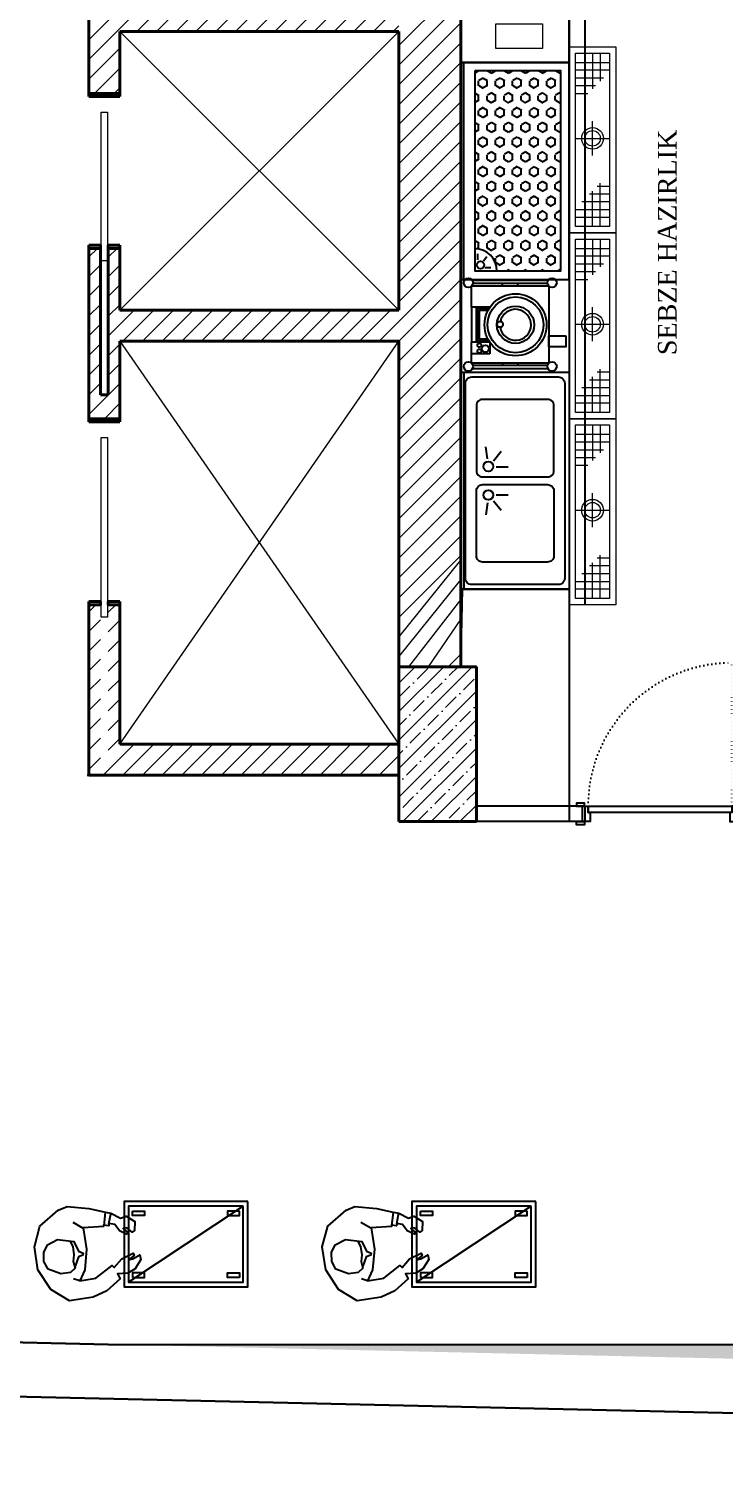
# Model space of a CAD drawing. Header units: millimetres. Extents: x 1531071 to 1560283, y -701792 to -691067.
# Drawn here: x 1554648 to 1555097, y -700632 to -699708 of the extents above; entities that cross this region are included whole.
import ezdxf
from ezdxf.enums import TextEntityAlignment as Align

# ---------------------------------------------------------------- set-up
doc = ezdxf.new("R2010")
doc.units = ezdxf.units.MM
doc.header["$LTSCALE"] = 20
doc.header["$MEASUREMENT"] = 0
for name, pattern in [('DASHED2', [9.525, 6.35, -3.175]), ('DOT2', [0.125, 0, -0.125]), ('HIDDEN', [0.375, 0.25, -0.125])]:
    doc.linetypes.add(name, pattern=pattern)
for name, color, linetype, lineweight in [('-DWG_ANA', 7, 'Continuous', 50), ('-DWG_DETAY1', 7, 'Continuous', 25), ('-DWG_DETAY2', 7, 'Continuous', 15), ('0 CE EQUP', 7, 'Continuous', 18), ('0_Ном._пера__5', 5, 'Continuous', 0), ('BL-G', 102, 'Continuous', 0), ('NO', 7, 'Continuous', 0), ('NO-C', 8, 'Continuous', 0), ('wall ext', 30, 'Continuous', 30), ('yerizg-a', 7, 'Continuous', 15), ('yerizg-b', 7, 'Continuous', 9), ('YRNO', 7, 'Continuous', 0)]:
    doc.layers.add(name, color=color, linetype=linetype, lineweight=lineweight)
for name, color, linetype in [('Kıtc-002 Çizgi', 7, 'Continuous'), ('Kıtc-003 Kapı', 3, 'Continuous'), ('Kıtc-039 İnsan', 32, 'Continuous'), ('SOŞUK ODA PANELİ', 4, 'Continuous')]:
    doc.layers.add(name, color=color, linetype=linetype)
for name, color, linetype, lineweight, true_color in [('Двери ArchiCAD_Ном._пера__23', 7, 'Continuous', 40, 0xff6600), ('Двери ArchiCAD_Ном._пера__3', 7, 'Continuous', 20, 0xff6600), ('Двери ArchiCAD_Ном._пера__47', 7, 'Continuous', 25, 0x373737), ('Конструктив - Колонны_Ном._пера__202', 7, 'Continuous', 0, 0x38637a), ('Конструктив - Колонны_Ном._пера__28', 7, 'Continuous', 40, 0xffe4e1), ('Конструктив - Перегородки_Ном._пера__47', 7, 'Continuous', 25, 0x373737)]:
    doc.layers.add(name, color=color, linetype=linetype, lineweight=lineweight, true_color=true_color)
doc.styles.add('Romans', font='romans.shx')
doc.styles.add('Times New  Roman', font='times.ttf')
pattern_1 = [(45, (1547823.123, -706312.456), (-6.363961, 6.363961), [])]

# ---------------------------------------------------------------- blocks, each defined once
blk = doc.blocks.new('A$C1A9A7AE9')
at = {"layer": 'Kıtc-002 Çizgi'}
for p, q in [((55.84, 52.76), (48.03, 53.87)), ((57.07, 48.95), (50.97, 43.94)), ((60.98, 47.29), (60.98, 39.4)), ((79.02, 47.29), (79.02, 39.4)), ((82.93, 48.95), (89.03, 43.94)), ((84.16, 52.76), (91.97, 53.87))]:
    blk.add_line(p, q, dxfattribs=at)
for points in [[(140, 0), (0, 0), (0, 70), (140, 70)], [(140, 68), (0, 68), (0, 70), (140, 70)]]:
    blk.add_lwpolyline(points, close=True, dxfattribs=at)
for points in [[(133, 3), (7, 3, -0.414214), (3, 7), (3, 63, -0.414214), (7, 67), (133, 67, -0.414214), (137, 63), (137, 7, -0.414214)], [(63.5, 10), (21.5, 10, -0.414214), (17.5, 14), (17.5, 56, -0.414214), (21.5, 60), (63.5, 60, -0.414214), (67.5, 56), (67.5, 14, -0.414214)], [(76.5, 10), (118.5, 10, 0.414214), (122.5, 14), (122.5, 56, 0.414214), (118.5, 60), (76.5, 60, 0.414214), (72.5, 56), (72.5, 14, 0.414214)]]:
    blk.add_lwpolyline(points, format="xyb", close=True, dxfattribs=at)
for centre in [(60.79, 52.26), (79.21, 52.26)]:
    blk.add_circle(centre, 3.19, dxfattribs=at)
blk = doc.blocks.new('KAPI100')
at = {"layer": 'Kıtc-003 Kapı', "linetype": 'DOT2'}
blk.add_line((1537635.34, -695912.91, 0), (1537635.34, -695820.31, 0), dxfattribs=at)
at = {"layer": 'Kıtc-003 Kapı', "elevation": 0}
for points in [[(1537627.84, -695912.91), (1537632.84, -695912.91), (1537632.84, -695910.91), (1537627.84, -695910.91)], [(1537635.34, -695917.11), (1537727.94, -695917.11), (1537727.94, -695912.91), (1537635.34, -695912.91)], [(1537735.44, -695912.91), (1537730.44, -695912.91), (1537730.44, -695910.91), (1537735.44, -695910.91)], [(1537627.84, -695922.91), (1537632.84, -695922.91), (1537632.84, -695924.91), (1537627.84, -695924.91)], [(1537735.44, -695922.91), (1537730.44, -695922.91), (1537730.44, -695924.91), (1537735.44, -695924.91)]]:
    blk.add_lwpolyline(points, close=True, dxfattribs=at)
for points in [[(1537631.64, -695912.91), (1537635.34, -695912.91), (1537635.34, -695917.11), (1537636.64, -695917.11), (1537636.64, -695922.91), (1537631.64, -695922.91), (1537631.64, -695912.91)], [(1537731.64, -695912.91), (1537727.94, -695912.91), (1537727.94, -695917.11), (1537726.64, -695917.11), (1537726.64, -695922.91), (1537731.64, -695922.91), (1537731.64, -695912.91)]]:
    blk.add_lwpolyline(points, dxfattribs=at)
at = {"layer": 'Kıtc-003 Kapı', "linetype": 'DOT2'}
blk.add_arc((1537635.34, -695912.91, 0), 92.6, 360, 90, dxfattribs=at)
blk = doc.blocks.new('A$C79494002')
at = {"layer": 'Kıtc-002 Çizgi'}
for p, q in [((5, 35), (3.5, 35)), ((55, 35), (56.5, 35)), ((5, 25), (3.5, 25)), ((55, 25), (56.5, 25)), ((18.83, 16.94), (18.83, 5)), ((19.83, 16.3), (19.83, 9)), ((20.83, 15.74), (20.83, 10)), ((20.83, 10), (39.43, 10)), ((39.43, 15.74), (39.43, 10)), ((40.43, 16.3), (40.43, 9)), ((41.43, 16.94), (41.43, 5)), ((41.43, 16.94), (48.98, 16.94)), ((48.98, 16.94), (48.98, 5)), ((18.83, 8), (41.43, 8)), ((18.83, 5), (41.43, 5)), ((19.83, 9), (40.43, 9))]:
    blk.add_line(p, q, dxfattribs=at)
blk.add_lwpolyline([(37.22, 65.96), (44.35, 65.96), (44.35, 55), (37.22, 55)], close=True, dxfattribs=at)
for points in [[(1.5, 54.4), (1.5, 5.6)], [(3.5, 54.04), (3.5, 5.96)], [(5, 5), (5, 55), (55, 55), (55, 5), (41.43, 5)], [(56.5, 54.04), (56.5, 5.96)], [(58.5, 54.4), (58.5, 5.6)], [(18.83, 5), (5, 5)]]:
    blk.add_lwpolyline(points, dxfattribs=at)
for centre, radius in [((3, 57), 3), ((57, 57), 3), ((30.13, 33.45), 20), ((30.13, 33.45), 18), ((30.13, 33.45), 12), ((29.85, 23.45), 1.9), ((43.31, 10.07), 1.26), ((45.56, 13.98), 2.29), ((47.1, 10.07), 1.26), ((3, 3), 3), ((57, 3), 3)]:
    blk.add_circle(centre, radius, dxfattribs=at)
blk.add_arc((30.13, 33.45), 10, 279.30203, 257.47644, dxfattribs=at)
blk = doc.blocks.new('A$C4E333208')
at = {"layer": 'Kıtc-002 Çizgi'}
h = blk.add_hatch(dxfattribs=at)
h.set_pattern_fill('HEX', color=254, style=0)
h.set_pattern_definition([(0, (-4887.048, -3146.4644), (0, 5.49926), [3.175, -6.35]), (120, (-4887.048, -3146.4644), (-4.762499, -2.74963), [3.175, -6.35]), (60, (-4883.873, -3146.4644), (-4.762499, 2.74963), [3.175, -6.35])])
h.paths.add_polyline_path([(5.5, 5.5), (134.5, 5.5), (134.5, 61), (19.72, 61, -0.414214), (5.5, 46.78)])
for p, q in [((12.6, 59.14), (16.43, 59.14)), ((7.54, 54.45), (7.54, 50.56)), ((11.98, 55.37), (14.82, 53.15))]:
    blk.add_line(p, q, dxfattribs=at)
for points in [[(140, 70), (0, 70), (0, 0), (140, 0)], [(140, 70), (0, 70), (0, 68), (140, 68)], [(134.5, 61), (5.5, 61), (5.5, 5.5), (134.5, 5.5)]]:
    blk.add_lwpolyline(points, close=True, dxfattribs=at)
blk.add_circle((9.26, 57.34), 2.4, dxfattribs=at)
blk.add_arc((5.5, 61), 14.22, 270, 0, dxfattribs=at)
blk = doc.blocks.new('ROB-MSD060')
at = {"layer": '-DWG_ANA', "color": 0, "const_width": 1.2}
for points in [[(0, 0.15), (0, -45.59)], [(0, 0.15), (35, 0.15), (35, -45.59), (0, -45.59)]]:
    blk.add_lwpolyline(points, dxfattribs=at)
at = {"layer": '-DWG_DETAY1', "color": 0}
for points in [[(18.34, -43.12), (18.34, -14.82), (16.34, -14.82), (16.34, -43.12)], [(16.34, -28.29), (15.34, -28.29), (15.34, -19.44), (16.34, -19.44)], [(18.34, -19.44), (19.34, -19.44), (19.34, -28.29)], [(19.34, -28.29), (18.34, -28.29)], [(5.11, -47.39), (5.11, -45.39), (3.11, -45.39), (3.11, -47.39)], [(19.25, -51.41), (15.53, -51.41), (15.53, -43.12), (19.25, -43.12), (19.25, -51.41)], [(31.79, -47.39), (31.79, -45.39), (29.79, -45.39), (29.79, -47.39)], [(6.11, -49.39), (2.11, -49.39), (2.11, -47.39), (6.11, -47.39), (6.11, -49.39)], [(32.79, -49.39), (28.79, -49.39), (28.79, -47.39), (32.79, -47.39), (32.79, -49.39)]]:
    blk.add_lwpolyline(points, dxfattribs=at)
at = {"layer": '-DWG_DETAY1', "color": 0, "linetype": 'HIDDEN'}
for points in [[(1.84, -39.37), (1.84, -49.37), (-2.16, -49.37), (-2.16, -39.37)], [(37.1, -39.37), (37.1, -49.37), (33.1, -49.37), (33.1, -39.37)]]:
    blk.add_lwpolyline(points, close=True, dxfattribs=at)
at = {"layer": '-DWG_DETAY1', "color": 0}
blk.add_lwpolyline([(7.18, -53.74), (27.77, -53.74), (27.77, -46.63), (7.18, -46.63)], close=True, dxfattribs=at)
for centre, radius, start, end in [((17.4, -17.08), 2.5, 292.12877, 244.95622), ((17.36, -31.02), 11, 95.31327, 84.88143), ((17.4, -30.77), 2.5, 115.04378, 244.95622), ((17.4, -30.77), 2.5, 292.12877, 67.87123)]:
    blk.add_arc(centre, radius, start, end, dxfattribs=at)
at = {"layer": '-DWG_DETAY2', "color": 0}
for points in [[(9.58, 0.6), (9.58, 5.56), (10.71, 5.56), (10.71, 0.6)], [(10.79, 4.99), (12.06, 4.99)], [(12.06, 3.87), (10.79, 3.87)], [(22.32, 4.99), (23.59, 4.99)], [(23.59, 3.87), (22.32, 3.87)], [(23.59, 0.6), (23.59, 5.56), (24.72, 5.56), (24.72, 0.6)], [(-0.27, -20.97), (-1.87, -20.97), (-1.87, -17.72), (-0.27, -17.72)], [(-0.27, -31.75), (-1.55, -31.75), (-1.55, -29.79), (-0.27, -29.79)], [(-0.27, -38.67), (-1.55, -38.67), (-1.55, -36.71), (-0.27, -36.71)]]:
    blk.add_lwpolyline(points, dxfattribs=at)
blk.add_lwpolyline([(12.2, 5.59), (12.09, 5.59), (12.09, 3.23), (12.2, 3.23), (22.32, 3.23), (22.32, 5.59)], close=True, dxfattribs=at)
at = {"layer": 'NO-C', "color": 0}
blk.add_lwpolyline([(0.74, -57.77), (30.74, -57.77), (30.74, -73.77), (0.74, -73.77)], close=True, dxfattribs=at)
at = {"layer": 'NO', "linetype": 'Continuous', "style": 'Romans', "width": 0.8}
blk.add_attdef('NO', text='', height=10, dxfattribs=at).set_placement((15.74, -65.77), align=Align.MIDDLE)
blk = doc.blocks.new('Y-SIFON')
at = {"layer": 'yerizg-a', "color": 0, "linetype": 'Continuous'}
blk.add_circle((0, 0), 7, dxfattribs=at)
at = {"layer": 'yerizg-b', "color": 0, "linetype": 'DASHED2'}
for points in [[(0, 11), (0, -11)], [(-11, 0), (11, 0)]]:
    blk.add_lwpolyline(points, dxfattribs=at)
blk = doc.blocks.new('YER')
at = {"layer": 'BL-G', "linetype": 'Continuous', "ltscale": 5}
for p, q in [((11654.46, 2827.73), (11672.46, 2827.73)), ((11660.46, 2811.73), (11660.46, 2833.73)), ((11665.46, 2833.73), (11665.46, 2811.73)), ((11670.46, 2811.73), (11670.46, 2829.73)), ((11766.46, 2827.73), (11738.46, 2827.73)), ((11740.46, 2833.73), (11740.46, 2825.73)), ((11745.46, 2833.73), (11745.46, 2820.73)), ((11750.46, 2833.73), (11750.46, 2815.73)), ((11755.46, 2811.73), (11755.46, 2833.73)), ((11760.46, 2833.73), (11760.46, 2811.73)), ((11654.46, 2822.73), (11677.46, 2822.73)), ((11654.46, 2817.73), (11682.46, 2817.73)), ((11675.46, 2811.73), (11675.46, 2824.73)), ((11680.46, 2811.73), (11680.46, 2819.73)), ((11766.46, 2822.73), (11743.46, 2822.73)), ((11766.46, 2817.73), (11748.46, 2817.73))]:
    blk.add_line(p, q, dxfattribs=at)
for points in [[(11770.46, 2807.73), (11650.46, 2807.73), (11650.46, 2837.73), (11770.46, 2837.73)], [(11766.46, 2811.73), (11654.46, 2811.73), (11654.46, 2833.73), (11766.46, 2833.73)]]:
    blk.add_lwpolyline(points, close=True, dxfattribs=at)
blk.add_circle((11709.46, 2822.73), 5, dxfattribs=at)
at = {"layer": 'BL-G', "linetype": 'Continuous', "ltscale": 5, "rotation": 180}
blk.add_blockref('Y-SIFON', (11709.46, 2822.73), dxfattribs=at)
at = {"layer": 'YRNO', "linetype": 'Continuous', "style": 'Romans', "width": 0.8}
blk.add_attdef('YRNO', text='', height=10, rotation=180, dxfattribs=at).set_placement((11667.46, 2847.73), align=Align.MIDDLE)
blk = doc.blocks.new('A$C580B273A')
at = {"layer": 'Kıtc-039 İnsan', "linetype": 'ByBlock'}
blk.add_line((3, 3), (77, 52), dxfattribs=at)
at = {"layer": 'Kıtc-039 İnsan', "linetype": 'ByBlock', "elevation": 0}
blk.add_lwpolyline([(106.33, 16.93), (104.11, 30.67), (105.36, 44.13), (108.55, 51.06), (98.18, 49.41), (87.72, 41.19), (86.28, 42.43), (81.5, 36.95), (74, 33.31), (73.42, 34.75), (77.04, 37.67), (74.23, 36.99), (69.68, 34.29), (69.13, 37.47), (72.87, 43.4), (77.44, 46.17), (84.11, 46.66), (82.42, 49.88), (91.06, 57.52), (99.89, 61.74), (115.27, 63.94), (127.25, 56.67), (135.53, 44.01), (137.8, 29.14), (134.26, 15.8), (122.5, 5.45), (116.72, 3.13), (102.79, 4.49), (92.02, 6.85), (88.49, 7.36), (82.26, 10.6), (78.68, 9.5), (73.09, 12.9), (73.28, 18.61), (74.83, 19.67), (78.24, 16.87), (80.59, 17.45), (77.77, 19.71), (78.37, 20.99), (82.95, 18.93), (86.02, 14.69), (89.76, 14.24), (89.87, 15.63), (93.13, 15.29), (93.19, 15.99)], close=True, dxfattribs=at)
at = {"layer": 'Kıtc-039 İnsan', "linetype": 'ByBlock'}
for points in [[(0, 0), (80, 0), (80, 55), (0, 55)], [(3, 3), (77, 3), (77, 52), (3, 52)], [(5.5, 48.92), (13.24, 48.92), (13.24, 45.93), (5.5, 45.93)], [(74.5, 48.92), (66.76, 48.92), (66.76, 45.93), (74.5, 45.93)], [(5.5, 6.08), (13.24, 6.08), (13.24, 9.07), (5.5, 9.07)], [(74.5, 6.08), (66.76, 6.08), (66.76, 9.07), (74.5, 9.07)]]:
    blk.add_lwpolyline(points, close=True, dxfattribs=at)
at = {"layer": 'Kıtc-039 İnsan', "linetype": 'ByBlock', "elevation": 0}
for points in [[(114.84, 25.81), (113.1, 29.02), (112.29, 34.25), (112.79, 38.62), (111.6, 43.04), (114.63, 45.83), (120.81, 46.6), (129, 43.63), (131.72, 38.6), (131.8, 32.87), (129.45, 27.99), (122.9, 24.37), (112.31, 25.76), (109.34, 31.95), (106.33, 33.28), (106.47, 34.49), (109.44, 35.67), (111.54, 41.75)], [(108.55, 51.06), (112.5, 49.78)], [(89.76, 14.24), (88.33, 7.09)], [(92.86, 15.45), (91.96, 7.07)], [(106.49, 17.19), (112.86, 13.56)]]:
    blk.add_lwpolyline(points, dxfattribs=at)

msp = doc.modelspace()

# ---------------------------------------------------------------- hatches: boundary and pattern name
at = {"lineweight": 30, "ltscale": 0.5}
h = msp.add_hatch(dxfattribs=at)
h.set_pattern_fill('ANSI36', color=0, style=0)
h.set_pattern_definition([(45, (1555810.36304, -700568.10244), (0.066291261, 0.243067956), [0.3125, -0.0625, 0, -0.0625])])
h.paths.add_polyline_path([(1555994.5, -700557.88), (1554699.71, -700557.61), (1555742, -700581.54), (1556007, -700583.72), (1556007.08, -700190.21), (1555994.58, -700190.21)])
at = {"layer": 'Конструктив - Колонны_Ном._пера__202', "linetype": 'Continuous'}
h = msp.add_hatch(dxfattribs=at)
h.set_pattern_fill('БЛОКИ_ЭФФЕКТИВНЫЕ', color=1, scale=0.1, style=0, pattern_type=2)
h.set_pattern_definition(pattern_1)
h.paths.add_polyline_path([(1554707.21, -699610.21), (1554687.21, -699610.21), (1554687.21, -699750.21), (1554707.21, -699750.21)])
h = msp.add_hatch(dxfattribs=at)
h.set_pattern_fill('БЛОКИ_ЭФФЕКТИВНЫЕ', color=1, scale=0.1, style=0, pattern_type=2)
h.set_pattern_definition(pattern_1)
h.paths.add_polyline_path([(1554707.21, -699710.21), (1554887.21, -699710.21), (1554887.21, -699690.21), (1554707.21, -699690.21)])
h = msp.add_hatch(dxfattribs=at)
h.set_pattern_fill('БЛОКИ_ЭФФЕКТИВНЫЕ', color=1, scale=0.1, style=0, pattern_type=2)
h.set_pattern_definition(pattern_1)
h.paths.add_polyline_path([(1554687.21, -699960.21), (1554707.21, -699960.21), (1554707.21, -699850.21), (1554699.71, -699850.21), (1554699.71, -699944.71), (1554694.71, -699944.71), (1554694.71, -699850.21), (1554687.21, -699850.21)])
h = msp.add_hatch(dxfattribs=at)
h.set_pattern_fill('БЛОКИ_ЭФФЕКТИВНЫЕ', color=1, scale=0.1, style=0, pattern_type=2)
h.set_pattern_definition(pattern_1)
h.paths.add_polyline_path([(1554707.21, -699910.21), (1554887.21, -699910.21), (1554887.21, -699890.21), (1554707.21, -699890.21)])
h = msp.add_hatch(dxfattribs=at)
h.set_pattern_fill('БЛОКИ_ЭФФЕКТИВНЫЕ', color=1, scale=0.1, style=0, pattern_type=2)
h.set_pattern_definition(pattern_1)
h.paths.add_polyline_path([(1554687.21, -700080.21), (1554687.21, -700190.21), (1554694.71, -700182.71), (1554694.71, -700080.21)])
h = msp.add_hatch(dxfattribs=at)
h.set_pattern_fill('БЛОКИ_ЭФФЕКТИВНЫЕ', color=1, scale=0.1, style=0, pattern_type=2)
h.set_pattern_definition(pattern_1)
h.paths.add_polyline_path([(1554699.71, -700177.71), (1554707.21, -700170.21), (1554707.21, -700080.21), (1554699.71, -700080.21)])
h = msp.add_hatch(dxfattribs=at)
h.set_pattern_fill('ЖЕЛЕЗОБЕТОН__ГОСТ_', color=1, scale=0.1, style=0, pattern_type=2)
h.set_pattern_definition([(45, (1547823.123, -706312.456), (-9.192388, 9.192388), []), (45, (1547818.527, -706307.86), (-9.192388, 9.192388), [9.75, -3.25, 0, -3.25])])
h.paths.add_polyline_path([(1554887.21, -700220.21), (1554937.21, -700220.21), (1554937.21, -700120.21), (1554887.21, -700120.21)])
h = msp.add_hatch(dxfattribs=at)
h.set_pattern_fill('БЛОКИ_ЭФФЕКТИВНЫЕ', color=1, scale=0.1, style=0, pattern_type=2)
h.set_pattern_definition(pattern_1)
h.paths.add_polyline_path([(1554887.21, -700170.21), (1554707.21, -700170.21), (1554687.21, -700190.21), (1554887.21, -700190.21)])

# ---------------------------------------------------------------- linework, layer by layer
at = {"color": 0, "lineweight": 30, "ltscale": 0.5, "flags": 128}
for points in [[(1554699.71, -700557.61), (1554396.79, -700550.65)], [(1554699.71, -700557.61), (1555994.5, -700557.88)], [(1557607.21, -700631.84), (1555741.46, -700616.54), (1554431.79, -700586.46)]]:
    msp.add_lwpolyline(points, dxfattribs=at)
at = {"layer": '0 CE EQUP'}
msp.add_line((1554927.21, -699750.21), (1554927.21, -699870.21), dxfattribs=at)
at = {"layer": '0 CE EQUP', "color": 0, "lineweight": -3, "ltscale": 0.5}
msp.add_lwpolyline([(1554686.11, -700190.21), (1554701.11, -700190.21)], dxfattribs=at)
at = {"layer": '0_Ном._пера__5', "color": 0, "linetype": 'Continuous'}
for p, q in [((1554707.21, -699890.21), (1554887.21, -699710.21)), ((1554707.21, -699710.21), (1554887.21, -699890.21)), ((1554707.21, -700170.21), (1554887.21, -699910.21)), ((1554707.21, -699910.21), (1554887.21, -700170.21))]:
    msp.add_line(p, q, dxfattribs=at)
at = {"layer": 'SOŞUK ODA PANELİ', "color": 0, "lineweight": -3, "ltscale": 0.5}
for p, q in [((1554997.21, -699630.26), (1554997.21, -700120.21)), ((1555007.21, -699630.26), (1555007.21, -700080.21)), ((1554927.21, -699653.84), (1554927.21, -700120.21)), ((1554997.21, -700070.21), (1554927.21, -700070.21)), ((1554937.21, -700210.21), (1554937.21, -700180.21)), ((1555007.21, -700210.21), (1554937.21, -700210.21)), ((1554997.21, -700210.21), (1554997.21, -700220.21)), ((1555007.21, -700210.21), (1555007.21, -700220.21)), ((1555007.21, -700220.21), (1554937.21, -700220.21))]:
    msp.add_line(p, q, dxfattribs=at)
for points in [[(1554927.21, -699730.21), (1554997.21, -699730.21), (1554997.21, -699630.26), (1554932.21, -699630.26), (1554932.16, -699650.21), (1554927.16, -699650.21), (1554927.16, -699730.21)], [(1554927.21, -700070.21), (1554997.21, -700070.21), (1554997.21, -700210.21), (1554937.21, -700210.21), (1554937.21, -700120.21), (1554927.21, -700120.21), (1554928.21, -700070.21)]]:
    msp.add_lwpolyline(points, dxfattribs=at)
at = {"layer": 'wall ext', "color": 0, "lineweight": -3, "ltscale": 0.5}
msp.add_lwpolyline([(1554687.21, -700190.21), (1554699.71, -700190.21)], dxfattribs=at)
at = {"layer": 'Двери ArchiCAD_Ном._пера__23', "color": 0, "linetype": 'Continuous'}
for p, q in [((1554707.21, -699750.21), (1554687.21, -699750.21)), ((1554687.21, -699750.21), (1554687.21, -699752.21)), ((1554687.21, -699752.21), (1554707.21, -699752.21)), ((1554707.21, -699752.21), (1554707.21, -699750.21)), ((1554694.71, -699848.21), (1554687.21, -699848.21)), ((1554687.21, -699848.21), (1554687.21, -699850.21)), ((1554687.21, -699850.21), (1554694.71, -699850.21)), ((1554694.71, -699850.21), (1554694.71, -699848.21)), ((1554707.21, -699848.21), (1554699.71, -699848.21)), ((1554699.71, -699848.21), (1554699.71, -699850.21)), ((1554699.71, -699850.21), (1554707.21, -699850.21)), ((1554707.21, -699850.21), (1554707.21, -699848.21)), ((1554707.21, -699960.21), (1554687.21, -699960.21)), ((1554687.21, -699960.21), (1554687.21, -699962.21)), ((1554687.21, -699962.21), (1554707.21, -699962.21)), ((1554707.21, -699962.21), (1554707.21, -699960.21)), ((1554694.71, -700078.21), (1554687.21, -700078.21)), ((1554687.21, -700078.21), (1554687.21, -700080.21)), ((1554687.21, -700080.21), (1554694.71, -700080.21)), ((1554694.71, -700080.21), (1554694.71, -700078.21)), ((1554707.21, -700078.21), (1554699.71, -700078.21)), ((1554699.71, -700078.21), (1554699.71, -700080.21)), ((1554699.71, -700080.21), (1554707.21, -700080.21)), ((1554707.21, -700080.21), (1554707.21, -700078.21))]:
    msp.add_line(p, q, dxfattribs=at)
at = {"layer": 'Двери ArchiCAD_Ном._пера__3', "color": 0, "linetype": 'Continuous'}
for p, q in [((1554695.21, -699858.21), (1554695.21, -699762.21)), ((1554695.21, -699762.21), (1554699.21, -699762.21)), ((1554699.21, -699762.21), (1554699.21, -699858.21)), ((1554699.21, -699858.21), (1554695.21, -699858.21)), ((1554695.21, -700088.21), (1554695.21, -699972.21)), ((1554695.21, -699972.21), (1554699.21, -699972.21)), ((1554699.21, -699972.21), (1554699.21, -700088.21)), ((1554699.21, -700088.21), (1554695.21, -700088.21))]:
    msp.add_line(p, q, dxfattribs=at)
at = {"layer": 'Двери ArchiCAD_Ном._пера__47', "color": 0, "linetype": 'Continuous'}
for p, q in [((1554687.21, -699750.21), (1554707.21, -699750.21)), ((1554687.21, -699850.21), (1554694.71, -699850.21)), ((1554699.71, -699850.21), (1554707.21, -699850.21)), ((1554687.21, -699960.21), (1554707.21, -699960.21)), ((1554687.21, -700080.21), (1554694.71, -700080.21)), ((1554699.71, -700080.21), (1554707.21, -700080.21))]:
    msp.add_line(p, q, dxfattribs=at)
at = {"layer": 'Конструктив - Колонны_Ном._пера__202', "color": 1, "linetype": 'Continuous'}
for p, q in [((1554887.21, -699719.3), (1554926.3, -699680.21)), ((1554887.21, -699732.03), (1554927.21, -699692.03)), ((1554887.21, -699744.76), (1554927.21, -699704.76)), ((1554887.21, -699757.48), (1554927.21, -699717.48)), ((1554887.21, -699770.21), (1554927.21, -699730.21)), ((1554887.21, -699782.94), (1554927.21, -699742.94)), ((1554887.21, -699795.67), (1554927.21, -699755.67)), ((1554887.21, -699808.4), (1554927.21, -699768.4)), ((1554887.21, -699821.12), (1554927.21, -699781.12)), ((1554887.21, -699833.85), (1554927.21, -699793.85)), ((1554887.21, -699846.58), (1554927.21, -699806.58)), ((1554887.21, -699859.31), (1554927.21, -699819.31)), ((1554887.21, -699872.03), (1554927.21, -699832.03)), ((1554887.21, -699884.76), (1554927.21, -699844.76)), ((1554887.21, -699897.49), (1554927.21, -699857.49)), ((1554887.21, -699910.22), (1554927.21, -699870.22)), ((1554887.21, -699922.95), (1554927.21, -699882.95)), ((1554887.21, -699935.67), (1554927.21, -699895.67)), ((1554887.21, -699948.4), (1554927.21, -699908.4)), ((1554887.21, -699961.13), (1554927.21, -699921.13)), ((1554887.21, -699973.86), (1554927.21, -699933.86)), ((1554887.21, -699986.59), (1554927.21, -699946.59)), ((1554887.21, -699999.31), (1554927.21, -699959.31)), ((1554887.21, -700012.04), (1554927.21, -699972.04)), ((1554887.21, -700024.77), (1554927.21, -699984.77)), ((1554887.21, -700037.5), (1554927.21, -699997.5)), ((1554887.21, -700050.23), (1554927.21, -700010.23)), ((1554887.21, -700062.95), (1554927.21, -700022.95)), ((1554887.21, -700075.68), (1554927.21, -700035.68)), ((1554887.21, -700088.41), (1554927.21, -700048.41)), ((1554887.21, -700101.14), (1554927.21, -700051.51)), ((1554887.21, -700113.87), (1554927.21, -700064.24)), ((1554893.6, -700120.21), (1554927.21, -700076.96)), ((1554906.32, -700120.21), (1554927.21, -700089.69)), ((1554919.05, -700120.21), (1554927.21, -700112.05))]:
    msp.add_line(p, q, dxfattribs=at)
at = {"layer": 'Конструктив - Колонны_Ном._пера__28', "color": 0, "linetype": 'Continuous'}
for p, q in [((1554927.21, -699920.21), (1554927.21, -699650.21)), ((1554887.21, -699710.21), (1554707.21, -699710.21)), ((1554694.71, -699944.71), (1554694.71, -699850.21)), ((1554699.71, -699850.21), (1554699.71, -699944.71)), ((1554887.21, -699910.21), (1554707.21, -699910.21)), ((1554699.71, -699944.71), (1554694.71, -699944.71)), ((1554937.21, -700120.21), (1554887.21, -700120.21)), ((1554887.21, -700120.21), (1554887.21, -700220.21)), ((1554937.21, -700220.21), (1554937.21, -700120.21)), ((1554887.21, -700220.21), (1554937.21, -700220.21))]:
    msp.add_line(p, q, dxfattribs=at)
at = {"layer": 'Конструктив - Колонны_Ном._пера__28', "color": 0, "linetype": 'Continuous', "flags": 128}
for points in [[(1554687.21, -699580.21), (1554687.21, -699750.21)], [(1554707.21, -699750.21), (1554707.21, -699710.21)], [(1554707.21, -699710.21), (1554887.21, -699710.21)], [(1554887.21, -699710.21), (1554887.21, -699890.21)], [(1554687.21, -699850.21), (1554687.21, -699960.21)], [(1554707.21, -699890.21), (1554707.21, -699850.21)], [(1554887.21, -699890.21), (1554707.21, -699890.21)], [(1554707.21, -699960.21), (1554707.21, -699910.21)], [(1554887.21, -699910.21), (1554887.21, -700120.21)], [(1554927.21, -700120.21), (1554927.21, -699920.21)], [(1554687.21, -700080.21), (1554687.21, -700190.21)], [(1554707.21, -700170.21), (1554707.21, -700080.21)], [(1554887.21, -700170.21), (1554707.21, -700170.21)], [(1554687.21, -700190.21), (1554887.21, -700190.21)]]:
    msp.add_lwpolyline(points, dxfattribs=at)
at = {"layer": 'Конструктив - Перегородки_Ном._пера__47', "color": 0, "linetype": 'Continuous'}
for p, q in [((1554687.21, -699750.21), (1554707.21, -699750.21)), ((1554687.21, -699850.21), (1554694.71, -699850.21)), ((1554699.71, -699850.21), (1554707.21, -699850.21)), ((1554687.21, -699960.21), (1554707.21, -699960.21)), ((1554687.21, -700080.21), (1554694.71, -700080.21)), ((1554699.71, -700080.21), (1554707.21, -700080.21))]:
    msp.add_line(p, q, dxfattribs=at)
at = {"layer": 'Конструктив - Перегородки_Ном._пера__47', "color": 0, "linetype": 'Continuous', "flags": 128}
msp.add_lwpolyline([(1554707.21, -699910.21), (1554887.21, -699910.21)], dxfattribs=at)

# ---------------------------------------------------------------- block references
at = {"layer": 'Kıtc-002 Çizgi', "rotation": 180}
for p in [(1554789.84, -700465.46, 0), (1554975.61, -700465.46, 0)]:
    msp.add_blockref('A$C580B273A', p, dxfattribs=at)
at = {"layer": 'SOŞUK ODA PANELİ', "color": 0, "lineweight": -3, "ltscale": 0.5}
msp.add_blockref('ROB-MSD060', (1554949.11, -699647.56), dxfattribs=at)
for name, p, rotation in [('YER', (1552189.48, -688069.75), 270), ('A$C4E333208', (1554997.21, -699870.21), 90), ('YER', (1552189.48, -688189.75), 270), ('A$C79494002', (1554929.06, -699869.42), 270), ('A$C1A9A7AE9', (1554997.21, -700070.21), 89.99999999999999), ('YER', (1552189.48, -688309.75), 270)]:
    msp.add_blockref(name, p, dxfattribs=dict(at, rotation=rotation))
at = {"layer": 'Двери ArchiCAD_Ном._пера__23', "color": 0, "linetype": 'Continuous', "xscale": -1}
msp.add_blockref('KAPI100', (3092737.35, -4297.3, 0), dxfattribs=at)

# ---------------------------------------------------------------- texts
at = {"layer": '0 CE EQUP', "color": 0, "lineweight": -3, "ltscale": 0.5, "style": 'Times New  Roman'}
msp.add_text('SEBZE HAZIRLIK', height=12, rotation=90, dxfattribs=at).set_placement((1555066.41, -699919.13))

doc.saveas('drawing.dxf')
